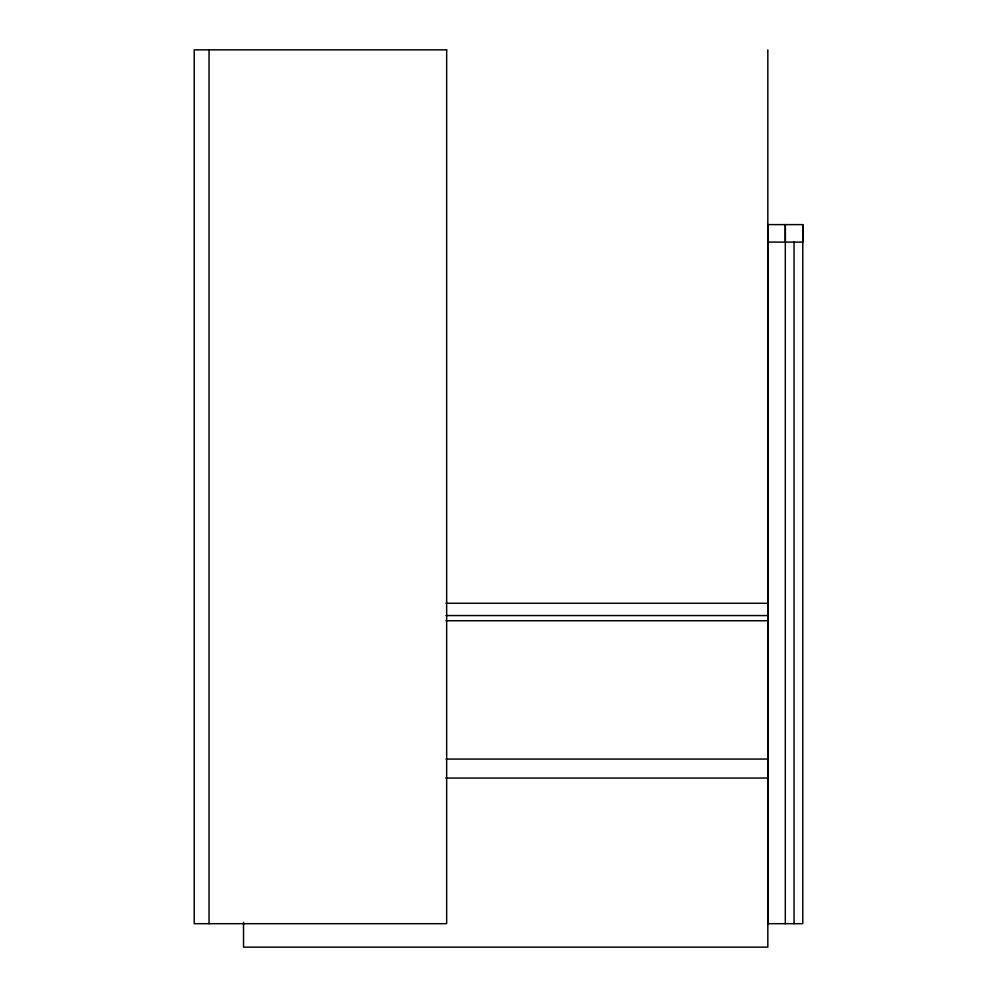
<?xml version="1.0" encoding="UTF-8"?>
<svg xmlns="http://www.w3.org/2000/svg" width="997" height="997" viewBox="0 0 997 997"><rect width="100%" height="100%" fill="white"/><g stroke="black" fill="none" stroke-linecap="round" stroke-linejoin="round"><path stroke-width="1.5" d="M209.046 923.683L209.046 49.85M785.312 923.683L785.312 224.612L785.312 242.097M794.048 923.683L794.048 242.097M802.784 224.612L802.784 923.683L767.827 923.683L767.827 224.612L802.784 224.612L802.784 242.097L767.827 242.097M446.008 603.285L767.827 603.285M446.008 615.56L767.827 615.56M446.008 620.757L767.827 620.757M446.008 759.066L767.827 759.066M445.784 778.046L767.827 778.046M767.827 49.85L767.827 947.15L243.53 947.15L243.53 922.325M446.668 49.85L194.216 49.85L194.216 923.683L446.668 923.683L446.668 49.85"/></g></svg>
